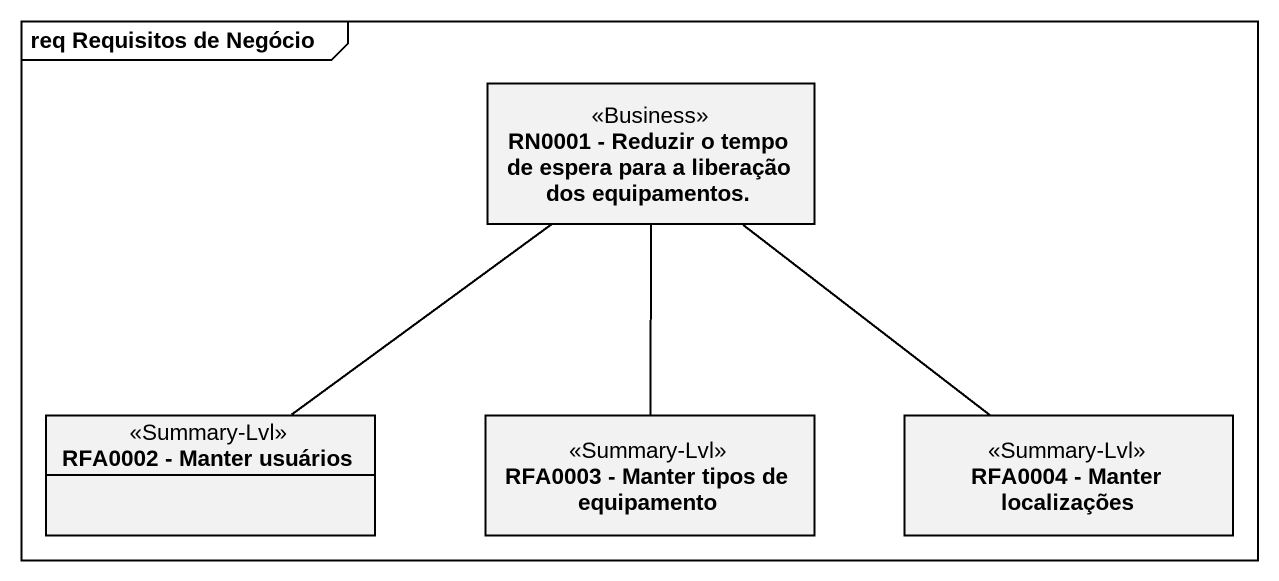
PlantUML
@startuml
mainframe req Requisitos de Negócio
hide circle
hide empty members
class "RN0001 - Reduzir o tempo de espera para a liberação dos equipamentos." as RN0001_Reduzir_o_tempo_de <<Business>>
class "RFA0002 - Manter usuários" as RFA0002_Manter_usuários <<Summary-Lvl>>
class "RFA0003 - Manter tipos de equipamento" as RFA0003_Manter_tipos_de <<Summary-Lvl>>
class "RFA0004 - Manter localizações" as RFA0004_Manter_localizações <<Summary-Lvl>>
RN0001_Reduzir_o_tempo_de -- RFA0002_Manter_usuários
RN0001_Reduzir_o_tempo_de -- RFA0003_Manter_tipos_de
RN0001_Reduzir_o_tempo_de -- RFA0004_Manter_localizações
@enduml
